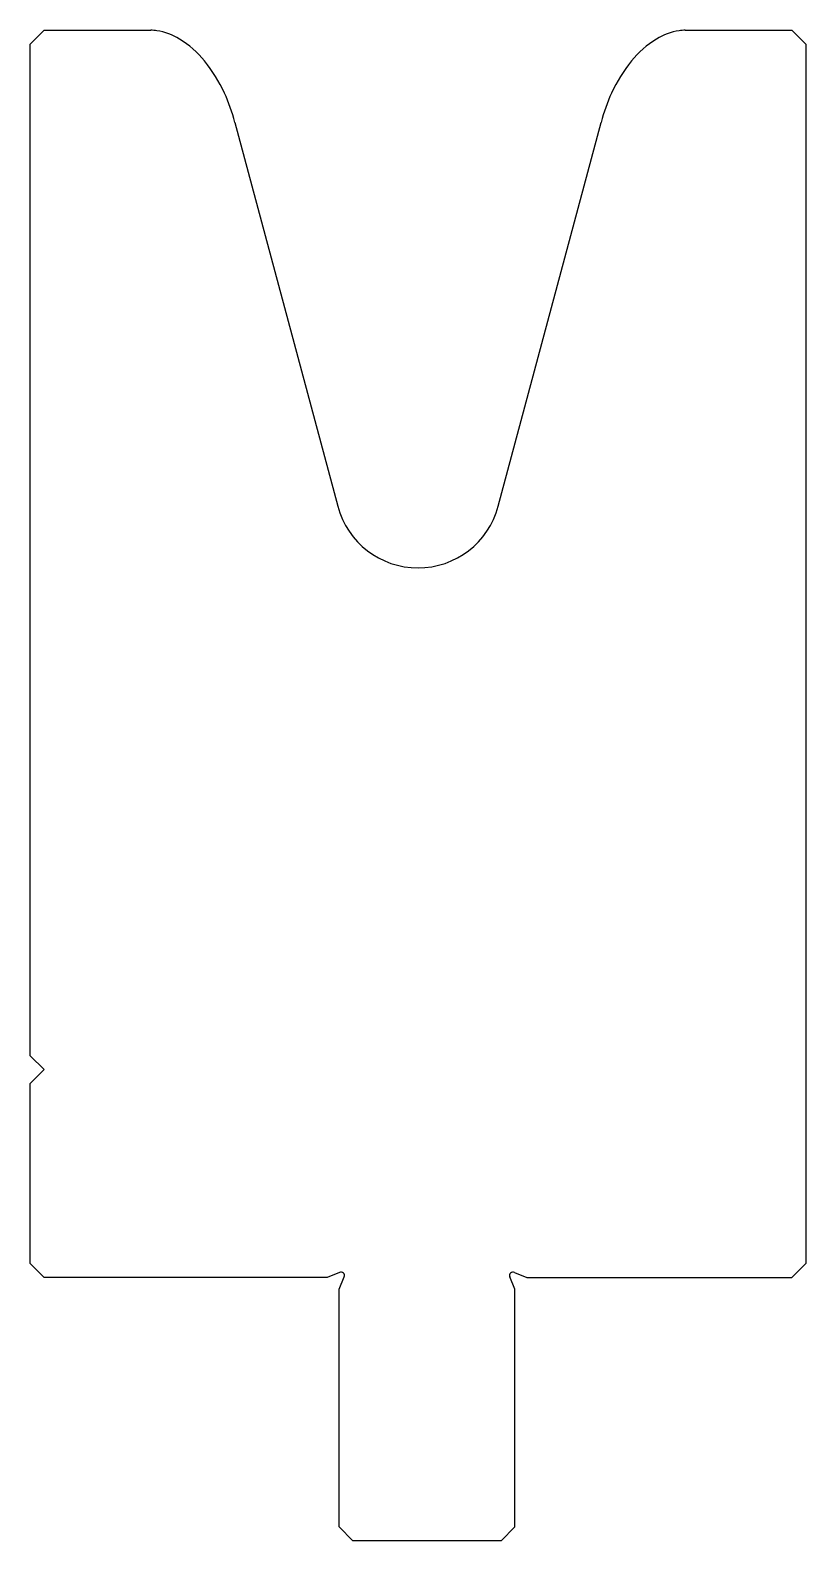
# Model space of a CAD drawing. Header units: metres. Extents: x 72 to 128, y 110 to 219.
import ezdxf

# ---------------------------------------------------------------- set-up
doc = ezdxf.new("R2010")
doc.units = ezdxf.units.M

msp = doc.modelspace()

# ---------------------------------------------------------------- linework, layer by layer
for p, q in [((73.075998, 218.81187), (72.075998, 217.81187)), ((73.075998, 218.81187), (80.781017, 218.81187)), ((119.370979, 218.81187), (127.075998, 218.81187)), ((128.075998, 217.81187), (127.075998, 218.81187)), ((72.075998, 144.81187), (72.075998, 217.81187)), ((128.075998, 217.81187), (128.075998, 129.81187)), ((86.8576, 212.162838), (94.280443, 184.460414)), ((105.871553, 184.460414), (113.294395, 212.162838)), ((72.075998, 144.81187), (73.075998, 143.81187)), ((73.075998, 143.81187), (72.075998, 142.81187)), ((72.075998, 129.81187), (72.075998, 142.81187)), ((72.075998, 129.81187), (73.075998, 128.81187)), ((127.075998, 128.81187), (128.075998, 129.81187)), ((93.525998, 128.81187), (73.075998, 128.81187)), ((94.419428, 129.181941), (93.525998, 128.81187)), ((94.375998, 127.96187), (94.746069, 128.8553)), ((107.075998, 127.96187), (106.705927, 128.8553)), ((107.032568, 129.181941), (107.925998, 128.81187)), ((107.925998, 128.81187), (127.075998, 128.81187)), ((94.375998, 110.81187), (94.375998, 127.96187)), ((107.075998, 110.81187), (107.075998, 127.96187)), ((94.375998, 110.81187), (95.375998, 109.81187)), ((106.075998, 109.81187), (107.075998, 110.81187)), ((106.075998, 109.81187), (95.375998, 109.81187))]:
    msp.add_line(p, q)
for centre, radius, start, end in [((80.781017, 216.11187), 2.7, 80.498567, 90), ((80.670679, 214.784206), 4.029176, 57.105666, 82.067782), ((79.167645, 212.102358), 7.1, 39.239774, 58.674881), ((120.98435, 212.102358), 7.1, 121.325119, 140.760226), ((119.481316, 214.784206), 4.029176, 97.932218, 122.894334), ((119.370979, 216.11187), 2.7, 90, 99.501433), ((76.534326, 209.95163), 10.5, 24.347576, 39.239774), ((123.617669, 209.95163), 10.5, 140.760226, 155.652424), ((73.527824, 208.591135), 13.8, 15, 24.347576), ((126.624171, 208.591135), 13.8, 155.652424, 165), ((100.075998, 186.013328), 6, 195, 345), ((94.515099, 128.950971), 0.25, 337.5, 112.5), ((106.936897, 128.950971), 0.25, 67.5, 202.5)]:
    msp.add_arc(centre, radius, start, end)

doc.saveas('drawing.dxf')
